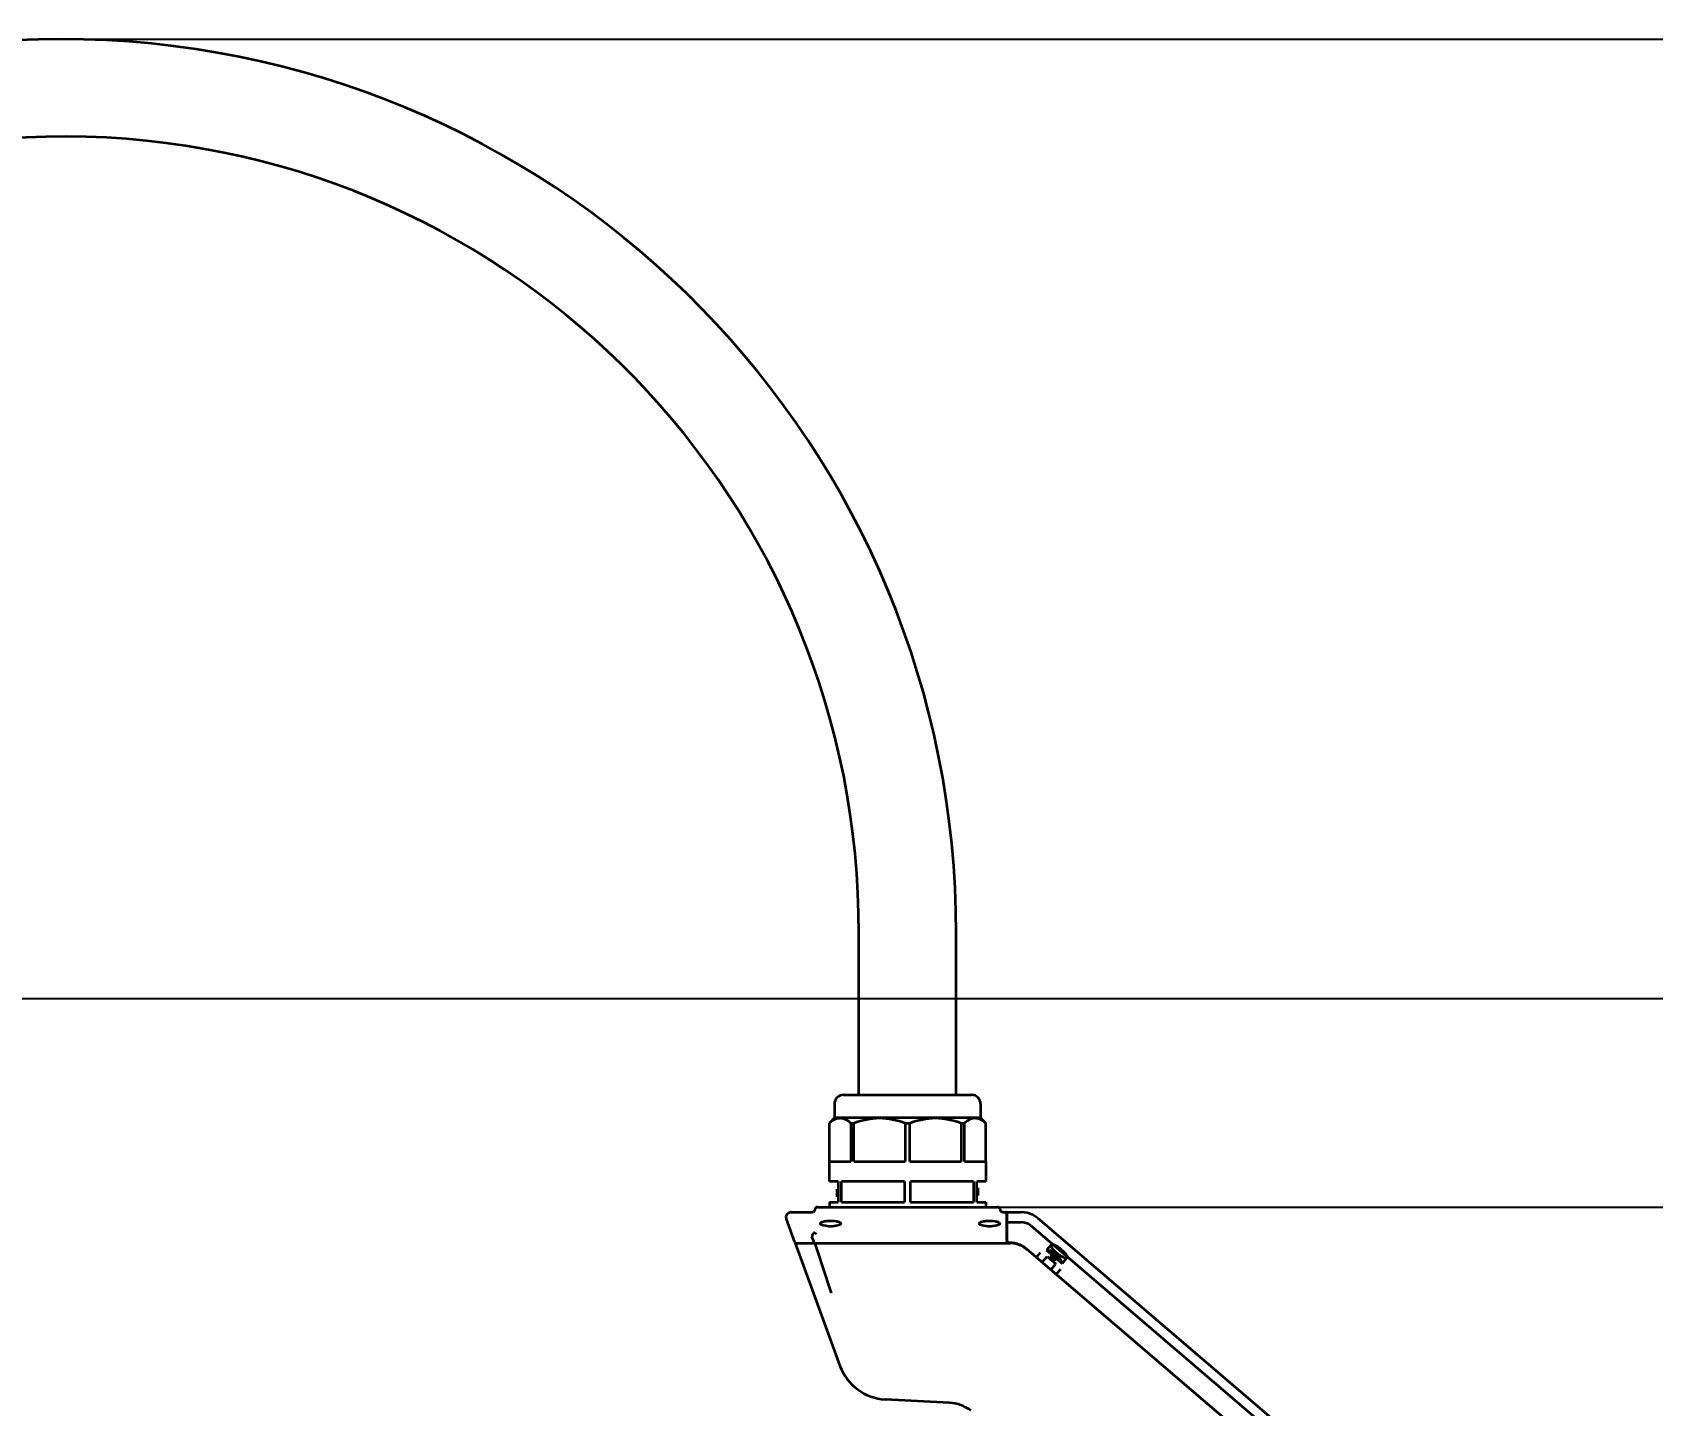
# Model space of a CAD drawing. Header units: millimetres. Extents: x 4086 to 8300, y 123 to 1549.
# Drawn here: x 6927.4 to 7069.6, y 1084.5 to 1205 of the extents above; entities that cross this region are included whole.
import ezdxf

# ---------------------------------------------------------------- set-up
doc = ezdxf.new("R2010")
doc.units = ezdxf.units.MM
doc.linetypes.add('PHANTOM', pattern=[0.8, 0.45, -0.05, 0.1, -0.05, 0.1, -0.05])
doc.layers.add('标注', color=7, linetype='Continuous', lineweight=25)
doc.layers.add('粗线', color=7, linetype='PHANTOM', lineweight=35)
doc.styles.get("Standard").update_dxf_attribs({"font": 'simsun.ttc'})
doc.dimstyles.new('直线标注', dxfattribs={"dimtxt": 7, "dimasz": 3, "dimexe": 1.25, "dimexo": 0.625, "dimtad": 1, "dimlfac": 4, "dimdsep": 46, "dimtxsty": 'Standard', "dimcen": 2.5, "dimadec": 0, "dimazin": 0, "dimtm": 1e-09, "dimtfac": 1, "dimtmove": 0, "dimatfit": 3, "dimfxl": 1, "dimarcsym": 0})

# ---------------------------------------------------------------- blocks, each defined once
blk = doc.blocks.new('*D2158')
at = {"layer": 'Defpoints', "color": 0}
for p in [(6596.57, 1205.02), (6703.9, 1205.02), (6966.89, 944.2)]:
    blk.add_point(p, dxfattribs=at)
at = {"layer": '标注', "color": 0, "linetype": 'Continuous', "lineweight": -2}
for p, q in [((6703.27, 1205.02), (6595.32, 1205.02)), ((6596.57, 947.2), (6596.57, 1202.02)), ((6966.26, 944.2), (6595.32, 944.2))]:
    blk.add_line(p, q, dxfattribs=at)
at = {"layer": '标注', "color": 0}
for points in [[(6597.07, 1202.02), (6596.07, 1202.02), (6596.57, 1205.02)], [(6596.07, 947.2), (6597.07, 947.2), (6596.57, 944.2)]]:
    blk.add_solid(points, dxfattribs=at)
at = {"layer": '标注', "color": 0, "insert": (6588.95, 1098.25), "char_height": 7, "attachment_point": 2, "rotation": 90}
blk.add_mtext('1158.7', dxfattribs=at)
blk = doc.blocks.new('*D2160')
at = {"layer": 'Defpoints', "color": 0}
for p in [(6929.96, 1204.43), (7137.56, 1204.43), (6978.33, 944.2)]:
    blk.add_point(p, dxfattribs=at)
at = {"layer": '标注', "color": 0, "linetype": 'Continuous', "lineweight": -2}
for p, q in [((6930.58, 1204.43), (7138.81, 1204.43)), ((7137.56, 947.2), (7137.56, 1201.43)), ((6978.96, 944.2), (7138.81, 944.2))]:
    blk.add_line(p, q, dxfattribs=at)
at = {"layer": '标注', "color": 0}
for points in [[(7138.06, 1201.43), (7137.06, 1201.43), (7137.56, 1204.43)], [(7137.06, 947.2), (7138.06, 947.2), (7137.56, 944.2)]]:
    blk.add_solid(points, dxfattribs=at)
at = {"layer": '标注', "color": 0, "insert": (7129.47, 1074.73), "char_height": 7, "attachment_point": 2, "rotation": 90}
blk.add_mtext('{\\A1;\\fSource Han Sans CN Normal|b0|i0|c134|p34;Maximum}1157', dxfattribs=at)
blk = doc.blocks.new('*D2173')
at = {"layer": 'Defpoints', "color": 0}
for p in [(6832.5, 1120.2), (7111.7, 1120.2), (6966.89, 944.2)]:
    blk.add_point(p, dxfattribs=at)
at = {"layer": '标注', "color": 0, "linetype": 'Continuous', "lineweight": -2}
for p, q in [((6833.12, 1120.2), (7112.95, 1120.2)), ((7111.7, 947.2), (7111.7, 1117.2)), ((6967.51, 944.2), (7112.95, 944.2))]:
    blk.add_line(p, q, dxfattribs=at)
at = {"layer": '标注', "color": 0}
for points in [[(7112.2, 1117.2), (7111.2, 1117.2), (7111.7, 1120.2)], [(7111.2, 947.2), (7112.2, 947.2), (7111.7, 944.2)]]:
    blk.add_solid(points, dxfattribs=at)
at = {"layer": '标注', "color": 0, "insert": (7104.07, 1032.2), "char_height": 7, "attachment_point": 2, "rotation": 90}
blk.add_mtext('784.2', dxfattribs=at)
blk = doc.blocks.new('*D2177')
at = {"layer": 'Defpoints', "color": 0}
for p in [(7011.07, 1101.88), (6978.33, 944.2), (7084.48, 944.2)]:
    blk.add_point(p, dxfattribs=at)
at = {"layer": '标注', "color": 0, "linetype": 'Continuous', "lineweight": -2}
for p, q in [((7011.69, 1101.88), (7085.73, 1101.88)), ((7084.48, 1098.88), (7084.48, 947.2)), ((6978.96, 944.2), (7085.73, 944.2))]:
    blk.add_line(p, q, dxfattribs=at)
at = {"layer": '标注', "color": 0}
for points in [[(7084.98, 1098.88), (7083.98, 1098.88), (7084.48, 1101.88)], [(7083.98, 947.2), (7084.98, 947.2), (7084.48, 944.2)]]:
    blk.add_solid(points, dxfattribs=at)
at = {"layer": '标注', "color": 0, "insert": (7076.85, 1023.04), "char_height": 7, "attachment_point": 2, "rotation": 90}
blk.add_mtext('700.8', dxfattribs=at)

msp = doc.modelspace()

# ---------------------------------------------------------------- linework, layer by layer
at = {"layer": '粗线', "color": 7, "linetype": 'Continuous'}
for p, q in [((6999.932, 1111.73358), (6999.93188, 1125.90854)), ((7008.482, 1111.73358), (7008.48188, 1125.90862)), ((6997.79445, 1110.94608), (6997.79445, 1109.70858)), ((6998.58195, 1111.73358), (7009.83195, 1111.73358)), ((7010.61945, 1110.94608), (7010.61945, 1109.70858)), ((6997.79445, 1109.70858), (6997.34445, 1109.25858)), ((7010.61945, 1109.70858), (6997.79445, 1109.70858)), ((7010.61945, 1109.70858), (7011.06945, 1109.25858)), ((6997.34725, 1105.88358), (6997.34725, 1109.25858)), ((6999.2179, 1109.25858), (6999.49492, 1109.25858)), ((6999.2179, 1109.25858), (6999.2179, 1105.88358)), ((6999.49492, 1105.88358), (6999.49492, 1109.25858)), ((7004.01107, 1109.25858), (7004.40283, 1109.25858)), ((7004.01107, 1109.25858), (7004.01107, 1105.88358)), ((7004.40283, 1105.88358), (7004.40283, 1109.25858)), ((7008.91899, 1109.25858), (7009.196, 1109.25858)), ((7008.91899, 1109.25858), (7008.91899, 1105.88358)), ((7009.196, 1105.88358), (7009.196, 1109.25858)), ((7011.06666, 1109.25858), (7011.06666, 1105.88358)), ((6994.35538, 1098.72858), (6998.27944, 1087.94732)), ((7007.90696, 1084.6973), (7002.27287, 1084.99257)), ((7002.29948, 1084.99117), (7002.27287, 1084.99257))]:
    msp.add_line(p, q, dxfattribs=at)
at = {"layer": '粗线', "linetype": 'Continuous'}
for p, q in [((6997.34445, 1104.12858), (6997.34445, 1105.88358)), ((6997.34725, 1105.88358), (6999.2179, 1105.88358)), ((6999.49492, 1105.88358), (7004.01107, 1105.88358)), ((7004.40283, 1105.88358), (7008.91899, 1105.88358)), ((7009.196, 1105.88358), (7011.06666, 1105.88358)), ((7011.06945, 1105.88358), (7011.06945, 1104.12858)), ((6998.13195, 1104.12858), (6997.34445, 1104.12858)), ((6998.13195, 1104.12858), (6998.13195, 1102.32858)), ((7003.93373, 1104.12858), (6998.40518, 1104.12858)), ((6998.40518, 1102.32858), (6998.40518, 1104.12858)), ((7003.93373, 1104.12858), (7003.93372, 1102.32858)), ((7010.00873, 1104.12858), (7004.48018, 1104.12858)), ((7004.48018, 1102.32858), (7004.48018, 1104.12858)), ((7010.00873, 1104.12858), (7010.00872, 1102.32858)), ((7011.06945, 1104.12858), (7010.28195, 1104.12858)), ((7010.28195, 1102.32858), (7010.28195, 1104.12858)), ((6998.13195, 1103.45358), (6998.01945, 1103.45358)), ((6998.01945, 1103.38177), (6998.01945, 1103.45358)), ((6998.13195, 1103.38177), (6998.01945, 1103.38177)), ((6998.01945, 1102.77858), (6998.01945, 1103.35305)), ((6998.13195, 1103.20943), (6998.01945, 1103.20943)), ((6998.13195, 1103.19507), (6998.01945, 1103.19507)), ((6998.13195, 1103.15199), (6998.01945, 1103.15199)), ((6998.13195, 1103.09454), (6998.01945, 1103.09454)), ((6998.13195, 1103.02273), (6998.01945, 1103.02273)), ((6998.13195, 1102.96528), (6998.01945, 1102.96528)), ((6998.13195, 1102.89348), (6998.01945, 1102.89348)), ((6998.13195, 1102.83603), (6998.01945, 1102.83603)), ((6998.13195, 1102.79294), (6998.01945, 1102.79294)), ((6998.13195, 1102.77858), (6998.01945, 1102.77858)), ((7010.28195, 1103.56608), (7010.39445, 1103.56608)), ((7010.28195, 1102.89108), (7010.39445, 1102.89108)), ((7010.39445, 1103.56608), (7010.39445, 1102.89108)), ((6993.99103, 1101.42858), (6995.83881, 1101.42858)), ((6995.88813, 1101.43444), (6995.83881, 1101.42858)), ((6996.07417, 1101.69266), (6996.06039, 1101.61451)), ((6996.29575, 1101.87858), (7012.11815, 1101.87858)), ((6997.34433, 1102.32858), (6998.13195, 1102.32858)), ((6997.34445, 1102.32858), (6997.34445, 1101.87858)), ((6998.40334, 1102.32858), (7003.93372, 1102.32858)), ((7004.47834, 1102.32858), (7010.00872, 1102.32858)), ((7010.28195, 1102.32858), (7011.06958, 1102.32858)), ((7011.06945, 1102.32858), (7011.06945, 1101.87858)), ((7012.33973, 1101.69265), (7012.35351, 1101.61451)), ((7012.57511, 1101.42858), (7012.80195, 1101.42858)), ((7012.91445, 1101.31606), (7012.91445, 1098.84108)), ((7012.92458, 1098.97418), (7012.92458, 1101.40418)), ((7012.96958, 1101.44918), (7014.18585, 1101.44918)), ((6993.55979, 1100.8246), (6994.29573, 1098.80261)), ((7012.92458, 1100.54918), (7014.18585, 1100.54918)), ((7015.06304, 1100.22535), (7046.53934, 1073.31374)), ((7015.64814, 1100.90921), (7047.1243, 1073.99772)), ((6994.3562, 1098.72858), (7013.20649, 1098.72858)), ((6996.01717, 1098.80491), (6995.80414, 1099.27948)), ((6996.13992, 1098.61241), (6996.12867, 1098.64686)), ((7014.20064, 1098.50859), (7014.62212, 1098.23276)), ((7014.68134, 1098.1835), (7044.39333, 1072.78024)), ((7044.37332, 1072.79744), (7014.68982, 1098.17625)), ((7016.8363, 1098.60702), (7016.40772, 1098.10575)), ((7015.54606, 1097.44417), (7015.89569, 1097.88325)), ((7016.01635, 1097.04208), (7016.455, 1097.55513)), ((7016.40772, 1098.10575), (7017.77584, 1096.93603)), ((7016.455, 1097.55513), (7017.22457, 1096.89716)), ((7016.78592, 1096.38412), (7017.22457, 1096.89716)), ((7016.90173, 1097.99216), (7016.79716, 1097.53789)), ((7016.90578, 1097.98869), (7016.79741, 1097.53768)), ((7017.15411, 1097.23271), (7016.79741, 1097.53768)), ((7016.83334, 1097.50696), (7017.01684, 1097.89374)), ((7016.83855, 1097.50251), (7017.02964, 1097.8828)), ((7017.16663, 1097.85101), (7016.85595, 1097.48763)), ((7017.16917, 1097.84863), (7016.85859, 1097.48537)), ((7016.86143, 1097.48294), (7016.966, 1097.93721)), ((7016.86798, 1097.47734), (7016.97636, 1097.92835)), ((7016.92381, 1097.97675), (7016.94185, 1097.96176)), ((7016.93461, 1097.96795), (7016.95353, 1097.95134)), ((7017.14976, 1097.7801), (7016.96626, 1097.39331)), ((7017.16572, 1097.76645), (7016.97463, 1097.38616)), ((7017.32287, 1097.63209), (7016.97689, 1097.38422)), ((7017.33883, 1097.61844), (7016.98526, 1097.37707)), ((7017.09905, 1097.82736), (7017.0623, 1097.85834)), ((7017.08354, 1097.29305), (7017.51223, 1097.47019)), ((7017.12159, 1097.80765), (7017.08461, 1097.8397)), ((7017.09009, 1097.28744), (7017.52259, 1097.46133)), ((7017.40351, 1097.64827), (7017.09293, 1097.28501)), ((7017.40626, 1097.64614), (7017.09558, 1097.28275)), ((7017.11297, 1097.26788), (7017.45895, 1097.51575)), ((7017.11818, 1097.26343), (7017.47175, 1097.5048)), ((7017.15889, 1097.85777), (7017.13761, 1097.87223)), ((7017.16021, 1097.85664), (7017.13811, 1097.87181)), ((7017.5828, 1097.40985), (7017.15411, 1097.23271)), ((7017.58686, 1097.40638), (7017.15436, 1097.23249)), ((7017.15887, 1097.85406), (7017.16666, 1097.85112)), ((7017.20819, 1097.8119), (7017.23593, 1097.7919)), ((7017.25534, 1097.7753), (7017.27068, 1097.75847)), ((7017.26129, 1097.77021), (7017.27756, 1097.75258)), ((7017.31768, 1097.722), (7017.29867, 1097.73454)), ((7017.36116, 1097.68111), (7017.3371, 1097.70541)), ((7017.36697, 1097.67614), (7017.34265, 1097.70065)), ((7017.40676, 1097.64212), (7017.40386, 1097.64832)), ((7017.41048, 1097.63894), (7017.40636, 1097.64618)), ((7017.41281, 1097.64067), (7017.43124, 1097.62119)), ((7018.20442, 1097.43731), (7017.77584, 1096.93603)), ((7017.63562, 1096.39564), (7017.25621, 1095.98203))]:
    msp.add_line(p, q, dxfattribs=at)
for points in [[(6993.99293, 1101.42841), (6993.92314, 1101.42456), (6993.74956, 1101.36311), (6993.60836, 1101.22821), (6993.53821, 1101.04809), (6993.54563, 1100.87154), (6993.55984, 1100.82461)], [(6996.02207, 1101.52372), (6995.99754, 1101.49423), (6995.96676, 1101.46861), (6995.93002, 1101.44836), (6995.88813, 1101.43444)], [(6996.06039, 1101.61451), (6996.05376, 1101.58769), (6996.0407, 1101.55527), (6996.02207, 1101.52372)], [(7012.57511, 1101.42858), (7012.57018, 1101.42864), (7012.54419, 1101.43092), (7012.51773, 1101.43646), (7012.49144, 1101.4452), (7012.4659, 1101.45718), (7012.44147, 1101.47262), (7012.41855, 1101.49205), (7012.39756, 1101.51589), (7012.379, 1101.54423), (7012.36414, 1101.57621), (7012.35447, 1101.60953), (7012.35352, 1101.61451)], [(7015.648, 1100.90933), (7015.20689, 1101.20417), (7014.71281, 1101.3866), (7014.18585, 1101.44918)], [(6996.05207, 1099.61381), (6996.03587, 1099.61963), (6996.01659, 1099.61917), (6995.99639, 1099.61255), (6995.97635, 1099.60051), (6995.95716, 1099.58344)], [(7015.06314, 1100.22527), (7014.79997, 1100.40126), (7014.50285, 1100.5113), (7014.18585, 1100.54918)], [(6994.29573, 1098.80261), (6994.30666, 1098.7807), (6994.34417, 1098.74428), (6994.3586, 1098.74033)], [(7012.92458, 1098.97418), (7012.95489, 1098.8614), (7013.03826, 1098.77865), (7013.14887, 1098.74922)], [(7012.92458, 1098.97418), (7012.94133, 1098.889), (7012.99032, 1098.81524), (7013.06411, 1098.76604), (7013.14887, 1098.74922)], [(7013.14887, 1098.74916), (7013.19042, 1098.7488), (7013.23159, 1098.74801)], [(7013.23159, 1098.74801), (7013.72955, 1098.68307), (7014.20029, 1098.50874), (7014.62212, 1098.23276)], [(7014.62212, 1098.23276), (7014.65654, 1098.20435), (7014.69098, 1098.17525)], [(7016.90173, 1097.99216), (7016.91285, 1097.98482), (7016.92381, 1097.97675)], [(7016.90578, 1097.98869), (7016.91797, 1097.98044), (7016.92999, 1097.97146)], [(7016.94525, 1097.95842), (7016.95571, 1097.94817), (7016.966, 1097.93721)], [(7016.95353, 1097.95134), (7016.96504, 1097.9402), (7016.97636, 1097.92835)], [(7017.0623, 1097.85834), (7017.0397, 1097.87636), (7017.01684, 1097.89374)], [(7017.0762, 1097.84646), (7017.05306, 1097.86494), (7017.02964, 1097.8828)], [(7017.14976, 1097.7801), (7017.12835, 1097.80056), (7017.10664, 1097.82044)], [(7017.16572, 1097.76645), (7017.14382, 1097.78734), (7017.12159, 1097.80765)], [(7017.16259, 1097.85088), (7017.16917, 1097.84898), (7017.15889, 1097.85777)], [(7017.20238, 1097.81686), (7017.23037, 1097.79665), (7017.26129, 1097.77021)], [(7017.34265, 1097.70065), (7017.31173, 1097.72709), (7017.29179, 1097.74042)], [(7017.32287, 1097.63209), (7017.34691, 1097.61371), (7017.37042, 1097.59491), (7017.40783, 1097.56336)], [(7017.33883, 1097.61844), (7017.36237, 1097.60048), (7017.38538, 1097.58212)], [(7017.39339, 1097.5757), (7017.42971, 1097.54421), (7017.45102, 1097.52469), (7017.47175, 1097.5048)], [(7017.40386, 1097.64832), (7017.41413, 1097.63954), (7017.43173, 1097.62077)], [(7017.41581, 1097.5561), (7017.43767, 1097.53611), (7017.45895, 1097.51575)], [(7017.55783, 1097.43511), (7017.53848, 1097.45122), (7017.52569, 1097.46085), (7017.51223, 1097.47019)], [(7017.54676, 1097.44414), (7017.53501, 1097.45288), (7017.52259, 1097.46133)], [(7017.58686, 1097.40638), (7017.57788, 1097.41623), (7017.5682, 1097.42581), (7017.55059, 1097.4413)], [(7017.5828, 1097.40985), (7017.57276, 1097.42061), (7017.56202, 1097.43109)]]:
    msp.add_lwpolyline(points, dxfattribs=at)
at = {"layer": '粗线', "color": 7, "linetype": 'Continuous'}
for centre, radius, start, end in [((6929.95688, 1125.90794), 78.525, 0.0004914, 177.1701126), ((6930.17048, 1126.11874), 69.76171, 359.8273605, 176.9876688), ((6998.58195, 1110.94608), 0.7875, 89.9999819, 179.9999819), ((7009.83195, 1110.94608), 0.7875, 359.9999819, 89.9999819), ((7002.50807, 1089.48642), 4.5, 200, 267), ((7007.73032, 1081.32692), 3.375, 53.1705084, 87)]:
    msp.add_arc(centre, radius, start, end, dxfattribs=at)
at = {"layer": '粗线', "linetype": 'Continuous'}
for centre, radius, start, end in [((6996.29575, 1101.65358), 0.225, 89.9999819, 169.9999819), ((7012.11815, 1101.65358), 0.225, 9.9999819, 89.9999819), ((7012.80195, 1101.31608), 0.1125, 359.9999819, 89.9999819), ((7012.96958, 1101.40418), 0.045, 90, 180), ((7012.80195, 1098.84108), 0.1125, 299.9999819, 359.9999819), ((7013.14958, 1098.97418), 0.225, 180, 270.0063405), ((7013.13687, 1094.92027), 3.82891, 88.5824456, 89.8094049), ((7013.19119, 1094.98314), 3.74547, 88.5386868, 89.7659246), ((7013.23261, 1096.37797), 2.35005, 83.3047479, 88.6809505), ((7012.24661, 1095.31889), 3.75948, 49.4676099, 50.8031651), ((7012.18965, 1095.24992), 3.84893, 49.6112324, 50.659546), ((7016.34268, 1096.64479), 1.4624, 57.823794, 87.4509866), ((7016.34437, 1096.64554), 1.4606, 11.4713448, 41.0977976)]:
    msp.add_arc(centre, radius, start, end, dxfattribs=at)
at = {"layer": '粗线', "color": 7, "linetype": 'Continuous'}
for points, knots in [([(6997.34725, 1109.25858), (6997.39719, 1109.30506), (6997.58612, 1109.46936), (6997.80642, 1109.60455), (6997.9805, 1109.66007)], [0, 0, 0, 0, 0.271849219, 1, 1, 1, 1]), ([(6998.28258, 1109.70858), (6998.34958, 1109.70858), (6998.63748, 1109.677), (6998.8985, 1109.52372), (6999.07048, 1109.38622)], [0, 0, 0, 0, 0.233310453, 1, 1, 1, 1]), ([(7009.36164, 1109.40063), (7009.42194, 1109.44782), (7009.64873, 1109.60856), (7009.9289, 1109.70858), (7010.13133, 1109.70858)], [0, 0, 0, 0, 0.274437538, 1, 1, 1, 1]), ([(7010.43363, 1109.65999), (7010.48882, 1109.64237), (7010.72219, 1109.54718), (7010.92525, 1109.39018), (7011.06666, 1109.25858)], [0, 0, 0, 0, 0.230732132, 1, 1, 1, 1])]:
    msp.add_open_spline(points, degree=3, knots=knots, dxfattribs=at)
for points in [[(6997.9805, 1109.66007), (6998.07766, 1109.69105), (6998.18059, 1109.70858), (6998.28258, 1109.70858)], [(6999.49492, 1109.25858), (7000.21104, 1109.53465), (7000.9855, 1109.70858), (7001.753, 1109.70858)], [(7001.753, 1109.70858), (7002.52049, 1109.70858), (7003.29495, 1109.53465), (7004.01107, 1109.25858)], [(7004.40283, 1109.25858), (7005.11896, 1109.53465), (7005.89342, 1109.70858), (7006.66091, 1109.70858)], [(7006.66091, 1109.70858), (7007.4284, 1109.70858), (7008.20286, 1109.53465), (7008.91899, 1109.25858)], [(7010.13133, 1109.70858), (7010.23339, 1109.70858), (7010.3364, 1109.69102), (7010.43363, 1109.65999)], [(6999.07048, 1109.38622), (6999.12125, 1109.34563), (6999.17032, 1109.30287), (6999.2179, 1109.25858)], [(7009.196, 1109.25858), (7009.24925, 1109.30813), (7009.30437, 1109.3558), (7009.36164, 1109.40063)]]:
    msp.add_open_spline(points, degree=3, dxfattribs=at)
at = {"layer": '粗线', "linetype": 'Continuous'}
for points, knots in [([(6995.95716, 1099.58344), (6995.93467, 1099.55961), (6995.86119, 1099.47239), (6995.80976, 1099.36114), (6995.80427, 1099.27953)], [0, 0, 0, 0, 0.286022776, 1, 1, 1, 1]), ([(6996.55695, 1100.45088), (6996.55695, 1100.51808), (6996.80099, 1100.63601), (6996.98111, 1100.65393), (6997.12068, 1100.66756)], [0, 0, 0, 0, 0.32396034, 1, 1, 1, 1]), ([(6998.35695, 1100.45088), (6998.35695, 1100.34567), (6997.94407, 1100.20909), (6997.45695, 1100.16868), (6996.96982, 1100.2091), (6996.55695, 1100.34567), (6996.55695, 1100.45088)], [0, 0, 0, 0, 0.163780459, 0.500010056, 0.836213106, 1, 1, 1, 1]), ([(6997.12068, 1100.66756), (6997.40214, 1100.69506), (6997.80118, 1100.67891), (6998.20335, 1100.60541), (6998.35695, 1100.50109), (6998.35695, 1100.45088)], [0, 0, 0, 0, 0.653966568, 0.883903061, 1, 1, 1, 1]), ([(7010.50695, 1100.45088), (7010.50695, 1100.51808), (7010.75099, 1100.636), (7010.93111, 1100.65392), (7011.07068, 1100.66756)], [0, 0, 0, 0, 0.32396034, 1, 1, 1, 1]), ([(7012.30695, 1100.45088), (7012.30695, 1100.34567), (7011.89407, 1100.20909), (7011.40695, 1100.16868), (7010.91982, 1100.20909), (7010.50695, 1100.34566), (7010.50695, 1100.45088)], [0, 0, 0, 0, 0.163780459, 0.500010056, 0.836213106, 1, 1, 1, 1]), ([(7011.07068, 1100.66756), (7011.35214, 1100.69506), (7011.75118, 1100.67891), (7012.15335, 1100.60541), (7012.30695, 1100.50108), (7012.30695, 1100.45088)], [0, 0, 0, 0, 0.653966568, 0.883903061, 1, 1, 1, 1]), ([(7014.62212, 1098.23276), (7014.49162, 1098.33916), (7014.20614, 1098.52815), (7013.72984, 1098.70294), (7013.39505, 1098.74396), (7013.23159, 1098.74801)], [0, 0, 0, 0, 0.334906948, 0.67476828, 1, 1, 1, 1]), ([(7014.62255, 1098.23242), (7014.4639, 1098.36183), (7014.11104, 1098.58204), (7013.70954, 1098.68774), (7013.5066, 1098.71199)], [0, 0, 0, 0, 0.500000338, 1, 1, 1, 1]), ([(7018.20442, 1097.43731), (7018.1773, 1097.40558), (7018.03997, 1097.40075), (7017.8476, 1097.47947), (7017.59522, 1097.62181), (7017.33946, 1097.81936), (7017.10656, 1098.04118), (7016.92994, 1098.26638), (7016.82477, 1098.44193), (7016.80958, 1098.57577), (7016.8363, 1098.60702)], [0, 0, 0, 0, 0.064164281, 0.177837504, 0.330992667, 0.503070961, 0.674598052, 0.825294945, 0.936788669, 1, 1, 1, 1]), ([(7016.8363, 1098.60702), (7016.86237, 1098.63751), (7016.9964, 1098.63887), (7017.179, 1098.55012), (7017.424, 1098.40058), (7017.67777, 1098.19885), (7017.915, 1097.97972), (7018.09822, 1097.76268), (7018.21186, 1097.59779), (7018.2302, 1097.46746), (7018.20442, 1097.43731)], [0, 0, 0, 0, 0.062365904, 0.173386729, 0.327028294, 0.50258311, 0.677799307, 0.82948116, 0.938329572, 1, 1, 1, 1])]:
    msp.add_open_spline(points, degree=3, knots=knots, dxfattribs=at)
for points in [[(6996.20227, 1099.52004), (6996.1531, 1099.55147), (6996.10399, 1099.58311), (6996.05323, 1099.61191)], [(6997.54557, 1094.31777), (6997.07594, 1095.74896), (6996.6074, 1097.18051), (6996.13992, 1098.61241)], [(7016.90173, 1097.99216), (7016.95701, 1097.97123), (7017.01318, 1097.94996), (7017.06259, 1097.91752)], [(7016.90578, 1097.98869), (7016.96003, 1097.96862), (7017.01519, 1097.94823), (7017.06363, 1097.91663)], [(7017.15887, 1097.85406), (7017.11498, 1097.8762), (7017.06574, 1097.88881), (7017.01684, 1097.89374)], [(7017.16259, 1097.85088), (7017.12144, 1097.87049), (7017.07514, 1097.88024), (7017.02964, 1097.8828)], [(7017.20238, 1097.81686), (7017.15313, 1097.8492), (7017.10301, 1097.88191), (7017.04792, 1097.90276)], [(7017.20819, 1097.8119), (7017.15995, 1097.84337), (7017.11081, 1097.8752), (7017.05678, 1097.89518)], [(7017.29179, 1097.74042), (7017.2479, 1097.76256), (7017.19866, 1097.77516), (7017.14976, 1097.7801)], [(7017.29867, 1097.73454), (7017.25752, 1097.75414), (7017.21122, 1097.7639), (7017.16572, 1097.76645)], [(7017.27068, 1097.75847), (7017.29644, 1097.72087), (7017.31327, 1097.67665), (7017.32287, 1097.63209)], [(7017.27756, 1097.75258), (7017.30625, 1097.71267), (7017.32635, 1097.66599), (7017.33883, 1097.61844)], [(7017.36116, 1097.68111), (7017.39974, 1097.63835), (7017.43881, 1097.59477), (7017.46694, 1097.54452)], [(7017.36697, 1097.67614), (7017.40656, 1097.63253), (7017.44665, 1097.58812), (7017.47581, 1097.53694)], [(7017.45895, 1097.51575), (7017.44935, 1097.5603), (7017.43252, 1097.60452), (7017.40676, 1097.64212)], [(7017.47175, 1097.5048), (7017.45927, 1097.55235), (7017.43917, 1097.59902), (7017.41048, 1097.63894)], [(7017.5828, 1097.40985), (7017.55455, 1097.46031), (7017.52584, 1097.51162), (7017.48711, 1097.55456)], [(7017.58686, 1097.40638), (7017.5576, 1097.45774), (7017.52787, 1097.5099), (7017.48815, 1097.55366)]]:
    msp.add_open_spline(points, degree=3, dxfattribs=at)

# ---------------------------------------------------------------- dimensions: what is measured, and where the dimension line sits
at = {"layer": '标注', "linetype": 'Continuous'}
for base, p1, p2, angle, text, picture, middle in [((6596.57213, 1205.02478), (6966.88888, 944.20478), (6703.89668, 1205.02478), 90, '1158.7', '*D2158', (6596.57213, 1098.24881)), ((7137.55723, 1204.43294), (6978.3319, 944.20478), (6929.95688, 1204.43294), 90, '{\\A1;\\fSource Han Sans CN Normal|b0|i0|c134|p34;Maximum}1157', '*D2160', (7137.55723, 1074.73414)), ((7111.69798, 1120.19978), (6966.88888, 944.20478), (6832.49953, 1120.19978), 90, '784.2', '*D2173', (7111.69798, 1032.20228)), ((7084.47769, 944.20475), (7011.06945, 1101.87858), (6978.3319, 944.20478), 269.9999819, '700.8', '*D2177', (7084.47772, 1023.04164))]:
    dim = msp.add_linear_dim(base=base, p1=p1, p2=p2, angle=angle, text=text, dimstyle='直线标注', override={"dimtxsty": 'Standard'}, dxfattribs=at)
    dim.commit()
    dim.dimension.update_dxf_attribs({"geometry": picture, "text_midpoint": middle, "dimtype": 160})

doc.saveas('drawing.dxf')
